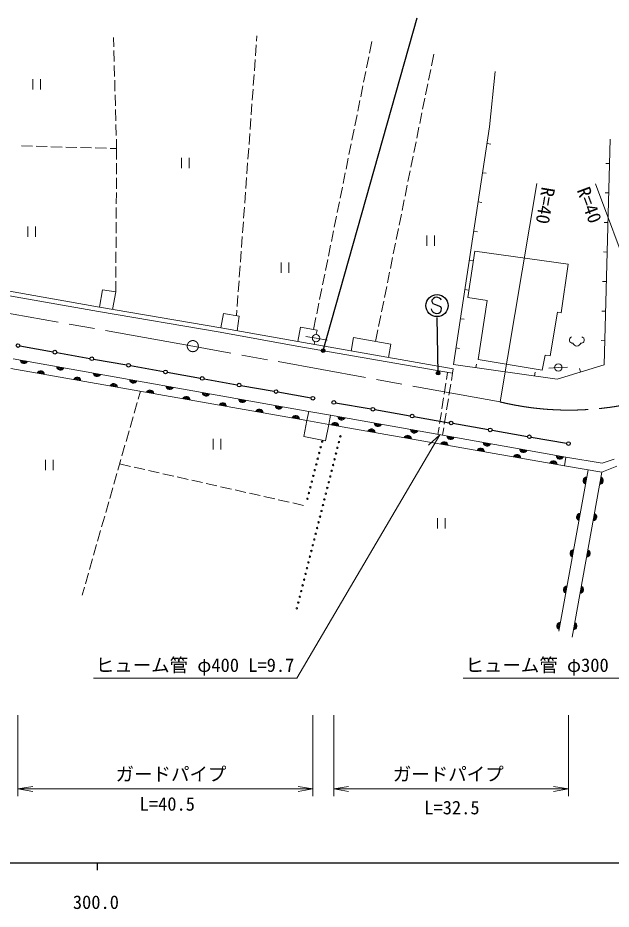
# Model space of a CAD drawing. Units: millimetres, scale not verified. Extents: x 40000 to 680000, y 20000 to 380000.
# Drawn here: x 357288 to 437532, y 198715 to 319382 of the extents above; entities that cross this region are included whole.
import ezdxf
from ezdxf.enums import TextEntityAlignment as Align

# ---------------------------------------------------------------- set-up
doc = ezdxf.new("R2010")
doc.units = ezdxf.units.MM
doc.header["$LTSCALE"] = 1000
doc.header["$PDMODE"] = 32
doc.header["$PDSIZE"] = 500
doc.linetypes.add('CHAIN', pattern=[18.5, 12, -1.5, 3.5, -1.5])
for name, color, linetype, lineweight in [('M-BMK', 2, 'CHAIN', 13), ('M-STR-HTXT', 7, 'Continuous', 13), ('M-STR-STRC', 7, 'Continuous', 25), ('M-TTL-BAND', 7, 'Continuous', 25), ('M-WORK', 1, 'Continuous', 13)]:
    doc.layers.add(name, color=color, linetype=linetype, lineweight=lineweight)
doc.styles.add('ＭＳ ゴシック', font='')
doc.styles.get('ＭＳ ゴシック').set_extended_font_data('MS Gothic')

# ---------------------------------------------------------------- blocks, each defined once
blk = doc.blocks.new('open_arrow')
at = {"color": 0, "linetype": 'Continuous', "lineweight": -2}
blk.add_lwpolyline([(7.5, 1.25), (0, 0), (7.5, -1.25)], dxfattribs=at)

msp = doc.modelspace()

# ---------------------------------------------------------------- linework, layer by layer
at = {"layer": 'M-BMK'}
for p, q in [((380951, 274937), (282501, 292474)), ((422516, 267380), (380951, 274937))]:
    msp.add_line(p, q, dxfattribs=at)
msp.add_circle((380951, 274937), 750, dxfattribs=at)
msp.add_arc((431853, 306275), 40000, 256.5013, 290.50654, dxfattribs=at)
at = {"layer": 'M-STR-HTXT'}
for p, q in [((422516, 267380), (427498, 296963)), ((445866, 268809), (435401, 296925)), ((414359, 262943), (412828, 261523)), ((357308, 225000), (357308, 214000)), ((397190, 225000), (397190, 214000)), ((400027, 225000), (400027, 214000)), ((431756, 225000), (431756, 214000)), ((357308, 215000), (397190, 215000)), ((400027, 215000), (431756, 215000))]:
    msp.add_line(p, q, dxfattribs=at)
for points in [[(464000, 270500), (445000, 230000), (417500, 230000)], [(414359, 262943), (395000, 230000), (367500, 230000)]]:
    msp.add_lwpolyline(points, dxfattribs=at)
at = {"layer": 'M-STR-STRC'}
for p, q in [((398580, 274332), (411300, 319382)), ((413300, 281155), (413276, 280985)), ((413493, 281364), (413300, 281155)), ((413689, 281503), (413493, 281364)), ((413938, 281554), (413689, 281503)), ((414112, 281529), (413938, 281554)), ((414329, 281421), (414112, 281529)), ((414493, 281309), (414329, 281421)), ((414545, 281142), (414493, 281309)), ((413281, 279823), (413223, 279988)), ((413276, 280985), (413405, 280712)), ((413405, 280712), (413632, 280602)), ((413632, 280602), (414431, 280320)), ((414431, 280320), (414551, 280061)), ((414551, 280061), (414507, 279720)), ((413408, 279556), (413281, 279823)), ((413563, 279446), (413408, 279556)), ((413782, 279334), (413563, 279446)), ((413963, 279309), (413782, 279334)), ((414214, 279352), (413963, 279309)), ((414126, 271295), (413979, 278821)), ((414401, 279496), (414214, 279352)), ((414507, 279720), (414401, 279496)), ((357554, 274969), (362047, 274166)), ((362540, 274078), (367033, 273276)), ((367525, 273188), (372018, 272386)), ((372510, 272298), (377003, 271495)), ((377495, 271407), (381988, 270605)), ((382480, 270517), (386973, 269714)), ((387465, 269627), (391958, 268824)), ((392451, 268736), (396943, 267934)), ((400273, 267277), (405069, 266434)), ((405561, 266348), (410357, 265505)), ((410849, 265419), (415645, 264576)), ((416138, 264490), (420933, 263647)), ((421426, 263561), (426222, 262718)), ((426714, 262632), (431510, 261789))]:
    msp.add_line(p, q, dxfattribs=at)
for centre, radius in [((413987, 280427), 1500), ((357308, 275013), 250), ((362294, 274122), 250), ((398580, 274332), 250), ((398580, 274332), 200), ((398580, 274332), 150), ((398580, 274332), 100), ((398580, 274332), 50), ((398580, 274332), 20), ((367279, 273232), 250), ((372264, 272342), 250), ((377249, 271451), 250), ((414126, 271295), 250), ((382234, 270561), 250), ((414126, 271295), 200), ((414126, 271295), 150), ((414126, 271295), 100), ((414126, 271295), 50), ((414126, 271295), 20), ((387219, 269671), 250), ((392204, 268780), 250), ((397190, 267890), 250), ((400027, 267320), 250), ((405315, 266391), 250), ((410603, 265462), 250), ((415891, 264533), 250), ((421180, 263604), 250), ((426468, 262675), 250), ((431756, 261746), 250)]:
    msp.add_circle(centre, radius, dxfattribs=at)
for p in [(398580, 274332), (414126, 271295)]:
    msp.add_point(p, dxfattribs=at)
at = {"layer": 'M-TTL-BAND'}
for p, q in [((40000, 205000), (579000, 205000)), ((368000, 205000), (368000, 204000))]:
    msp.add_line(p, q, dxfattribs=at)
at = {"layer": 'M-WORK'}
for p, q in [((370257, 315447), (370221, 316720)), ((389573, 316211), (389628, 316959)), ((404854, 314581), (405181, 316194)), ((370314, 313448), (370271, 314947)), ((389427, 314216), (389536, 315712)), ((404457, 312621), (404755, 314091)), ((413543, 314440), (413230, 312896)), ((370370, 311449), (370328, 312948)), ((389281, 312222), (389390, 313718)), ((389135, 310227), (389245, 311723)), ((404060, 310660), (404358, 312131)), ((413131, 312406), (412833, 310936)), ((421094, 304608), (421867, 312125)), ((359317, 311087), (359317, 309687)), ((360367, 309687), (360367, 311087)), ((370427, 309449), (370384, 310949)), ((403663, 308700), (403961, 310170)), ((412734, 310446), (412436, 308976)), ((370483, 307450), (370441, 308950)), ((388989, 308232), (389099, 309728)), ((388843, 306238), (388953, 307734)), ((403266, 306740), (403564, 308210)), ((412336, 308486), (412039, 307016)), ((370540, 305451), (370497, 306950)), ((411939, 306526), (411642, 305056)), ((388697, 304243), (388807, 305739)), ((402869, 304780), (403167, 306250)), ((370596, 303452), (370554, 304951)), ((402472, 302820), (402770, 304290)), ((411542, 304565), (411244, 303095)), ((370646, 301679), (370610, 302952)), ((388552, 302248), (388661, 303744)), ((357769, 302051), (359268, 302007)), ((359768, 301993), (361267, 301950)), ((361767, 301935), (363267, 301892)), ((363766, 301878), (365266, 301834)), ((365765, 301820), (367265, 301777)), ((367765, 301762), (369264, 301719)), ((369764, 301705), (370646, 301679)), ((370637, 300223), (370646, 301679)), ((388406, 300254), (388515, 301750)), ((402075, 300859), (402373, 302330)), ((411145, 302605), (410847, 301135)), ((420753, 302370), (421247, 302295)), ((410748, 300645), (410450, 299175)), ((370625, 298223), (370634, 299723)), ((379413, 300433), (379413, 299033)), ((380463, 299033), (380463, 300433)), ((388260, 298259), (388369, 299755)), ((401678, 298899), (401976, 300369)), ((437319, 299667), (436819, 299680)), ((401281, 296939), (401579, 298409)), ((410351, 298685), (410053, 297215)), ((420150, 298416), (420645, 298341)), ((370613, 296223), (370622, 297723)), ((388114, 296264), (388223, 297760)), ((370601, 294223), (370610, 295723)), ((387968, 294270), (388077, 295766)), ((400884, 294979), (401182, 296449)), ((409954, 296725), (409656, 295255)), ((437209, 295668), (436709, 295682)), ((400487, 293019), (400785, 294489)), ((409557, 294765), (409259, 293294)), ((419547, 294462), (420042, 294386)), ((370589, 292223), (370598, 293723)), ((387822, 292275), (387932, 293771)), ((400090, 291058), (400388, 292529)), ((409160, 292804), (408862, 291334)), ((358643, 291127), (358643, 289727)), ((359693, 289727), (359693, 291127)), ((370577, 290223), (370586, 291723)), ((387676, 290280), (387786, 291776)), ((408763, 290844), (408465, 289374)), ((437100, 291670), (436600, 291683)), ((370565, 288223), (370574, 289723)), ((387530, 288286), (387640, 289782)), ((399693, 289098), (399991, 290568)), ((412590, 289913), (412590, 288513)), ((413640, 288513), (413640, 289913)), ((418945, 290507), (419439, 290432)), ((399296, 287138), (399594, 288608)), ((408366, 288884), (408068, 287414)), ((370553, 286223), (370562, 287723)), ((387385, 286291), (387494, 287787)), ((418150, 281536), (419074, 287815)), ((419074, 287815), (431719, 286039)), ((436990, 287671), (436491, 287685)), ((392899, 286271), (392899, 284871)), ((393949, 284871), (393949, 286271)), ((398899, 285178), (399197, 286648)), ((407969, 286924), (407671, 285454)), ((418342, 286553), (418836, 286478)), ((431719, 286039), (430774, 279449)), ((370540, 284223), (370549, 285723)), ((387239, 284296), (387348, 285792)), ((407571, 284964), (407274, 283494)), ((342771, 284148), (368211, 279614)), ((342876, 284738), (368313, 280205)), ((370529, 282266), (370537, 283723)), ((387093, 282302), (387202, 283798)), ((398502, 283218), (398800, 284688)), ((436881, 283673), (436381, 283686)), ((368313, 280205), (368735, 282550)), ((368735, 282550), (370529, 282266)), ((398105, 281257), (398403, 282728)), ((407174, 283003), (406877, 281533)), ((417739, 282599), (418233, 282523)), ((370529, 282266), (370099, 279901)), ((386947, 280307), (387056, 281803)), ((420761, 281128), (418150, 281536)), ((368313, 280205), (384754, 277409)), ((397708, 279297), (398006, 280767)), ((406777, 281043), (406480, 279573)), ((419567, 273127), (420761, 281128)), ((368211, 279614), (384650, 276818)), ((384754, 277409), (385110, 279353)), ((385110, 279353), (387223, 278998)), ((386856, 279060), (386910, 279808)), ((387223, 278998), (386945, 277015)), ((397282, 277194), (397609, 278807)), ((406380, 279083), (406082, 277613)), ((430258, 279538), (429282, 273624)), ((430774, 279449), (430258, 279538)), ((436772, 279674), (436272, 279688)), ((417136, 278644), (417631, 278569)), ((384650, 276818), (395036, 274952)), ((384754, 277409), (395141, 275543)), ((395141, 275543), (395504, 277488)), ((395504, 277488), (397760, 277115)), ((397760, 277115), (397653, 276547)), ((405983, 277123), (405670, 275579)), ((395141, 275543), (416182, 271864)), ((396232, 276227), (397618, 276014)), ((397440, 275570), (397385, 275150)), ((397618, 276014), (399110, 275766)), ((402392, 274275), (402684, 276094)), ((402684, 276094), (407728, 275224)), ((407728, 275224), (407440, 273392)), ((436662, 275676), (436162, 275689)), ((395036, 274952), (416078, 271273)), ((416533, 274690), (417028, 274615)), ((356640, 273231), (396641, 266078)), ((428198, 271688), (419567, 273127)), ((428625, 273730), (428198, 271688)), ((429282, 273624), (428625, 273730)), ((396356, 264888), (356360, 271908)), ((416182, 271864), (416078, 271273)), ((419251, 272023), (419321, 272518)), ((423212, 271467), (423282, 271962)), ((429121, 271973), (430382, 272044)), ((430382, 272044), (431626, 272097)), ((433402, 271440), (433257, 271919)), ((415265, 270399), (415420, 271388)), ((416078, 271273), (415919, 270284)), ((427173, 270911), (427243, 271406)), ((414955, 268423), (415187, 269905)), ((415839, 269790), (415600, 268309)), ((373867, 268835), (373565, 267780)), ((414646, 266448), (414878, 267929)), ((373428, 267299), (373016, 265857)), ((415520, 267816), (415281, 266335)), ((396356, 264888), (396641, 266078)), ((396641, 266078), (399570, 265594)), ((399570, 265594), (399328, 264349)), ((399570, 265594), (431401, 259889)), ((414336, 264472), (414568, 265954)), ((415202, 265841), (414963, 264361)), ((372878, 265376), (372466, 263933)), ((395982, 262720), (396356, 264888)), ((396356, 264888), (399328, 264349)), ((399328, 264349), (398913, 262133)), ((431224, 258752), (399328, 264349)), ((372329, 263453), (371917, 262010)), ((414104, 262989), (414259, 263978)), ((414883, 263867), (414723, 262878)), ((383695, 262366), (383695, 260966)), ((384745, 260966), (384745, 262366)), ((398913, 262133), (395982, 262720)), ((371779, 261530), (371367, 260087)), ((361037, 259534), (361037, 258134)), ((362087, 258134), (362087, 259534)), ((371230, 259607), (370818, 258164)), ((431224, 258752), (431401, 259889)), ((431401, 259889), (436322, 259085)), ((436322, 259085), (437955, 259655)), ((371052, 258985), (372513, 258656)), ((373001, 258546), (374464, 258216)), ((436287, 257895), (431224, 258752)), ((438302, 258666), (436287, 257895)), ((370680, 257684), (370268, 256241)), ((374952, 258106), (376415, 257777)), ((376903, 257667), (378366, 257337)), ((378854, 257227), (380318, 256898)), ((434413, 258212), (430451, 236336)), ((432249, 235556), (436287, 257895)), ((380805, 256788), (382269, 256458)), ((382756, 256348), (384220, 256018)), ((384708, 255909), (386171, 255579)), ((370131, 255761), (369719, 254318)), ((386659, 255469), (388122, 255139)), ((388610, 255029), (390073, 254700)), ((369581, 253837), (369169, 252395)), ((390561, 254590), (392024, 254260)), ((392512, 254150), (393975, 253821)), ((394463, 253711), (395924, 253382)), ((369032, 251914), (368620, 250472)), ((414040, 251644), (414040, 250244)), ((415090, 250244), (415090, 251644)), ((368483, 249991), (368070, 248549)), ((367933, 248068), (367521, 246626)), ((367384, 246145), (366972, 244703)), ((366834, 244222), (366422, 242780)), ((366285, 242299), (365983, 241243))]:
    msp.add_line(p, q, dxfattribs=at)
msp.add_lwpolyline([(437408, 302943), (436572, 272399), (430232, 270481), (416192, 272453), (421094, 304608)], dxfattribs=at)
for centre, radius in [((397618, 276014), 500), ((430382, 272044), 500), ((398445, 262023), 100), ((400709, 261943), 100), ((400905, 262719), 100), ((398246, 261248), 100), ((400513, 261168), 100), ((397848, 259699), 100), ((398047, 260474), 100), ((400121, 259616), 100), ((400317, 260392), 100), ((397450, 258149), 100), ((397649, 258924), 100), ((399925, 258841), 100), ((397251, 257374), 100), ((399533, 257290), 100), ((399729, 258065), 100), ((396853, 255824), 100), ((397052, 256599), 100), ((399141, 255738), 100), ((399337, 256514), 100), ((396654, 255050), 100), ((398945, 254963), 100), ((396455, 254275), 100), ((398553, 253411), 100), ((398749, 254187), 100), ((398357, 252636), 100), ((397964, 251085), 100), ((398161, 251860), 100), ((397768, 250309), 100), ((397376, 248758), 100), ((397572, 249533), 100), ((397180, 247982), 100), ((396788, 246431), 100), ((396984, 247207), 100), ((396396, 244880), 100), ((396592, 245655), 100), ((396200, 244104), 100), ((395808, 242553), 100), ((396004, 243328), 100), ((395612, 241777), 100), ((395220, 240226), 100), ((395416, 241002), 100), ((395024, 239450), 100)]:
    msp.add_circle(centre, radius, dxfattribs=at)
for centre, radius, start, end in [((432304, 275770), 429, 108.61837, 276.79955), ((432888, 275504), 557, 196.71995, 343.28005), ((433475, 275763), 423, 262.70793, 77.42011), ((358136, 273078), 512, 182.54185, 337.18108), ((358136, 273078), 410, 185.78714, 333.93578), ((358136, 273078), 308, 191.32159, 328.40133), ((358136, 273078), 205, 203.14485, 316.57807), ((360387, 271087), 512, 2.72575, 157.36498), ((363058, 272198), 512, 182.54185, 337.18108), ((363058, 272198), 410, 185.78714, 333.93578), ((363058, 272198), 308, 191.32159, 328.40133), ((363058, 272198), 205, 203.14485, 316.57807), ((360387, 271087), 410, 5.97105, 154.11969), ((360387, 271087), 308, 11.5055, 148.58524), ((360387, 271087), 205, 23.32876, 136.76198), ((365311, 270223), 512, 2.72575, 157.36498), ((365311, 270223), 410, 5.97105, 154.11969), ((365311, 270223), 308, 11.5055, 148.58524), ((365311, 270223), 205, 23.32876, 136.76198), ((367980, 271318), 512, 182.54185, 337.18108), ((367980, 271318), 410, 185.78714, 333.93578), ((367980, 271318), 308, 191.32159, 328.40133), ((367980, 271318), 205, 203.14485, 316.57807), ((372902, 270437), 512, 182.54185, 337.18108), ((372902, 270437), 410, 185.78714, 333.93578), ((372902, 270437), 308, 191.32159, 328.40133), ((372902, 270437), 205, 203.14485, 316.57807), ((370236, 269358), 512, 2.72575, 157.36498), ((370236, 269358), 410, 5.97105, 154.11969), ((370236, 269358), 308, 11.5055, 148.58524), ((370236, 269358), 205, 23.32876, 136.76198), ((377824, 269557), 512, 182.54185, 337.18108), ((377824, 269557), 410, 185.78714, 333.93578), ((377824, 269557), 308, 191.32159, 328.40133), ((377824, 269557), 205, 203.14485, 316.57807), ((375161, 268494), 512, 2.72575, 157.36498), ((375161, 268494), 410, 5.97105, 154.11969), ((375161, 268494), 308, 11.5055, 148.58524), ((375161, 268494), 205, 23.32876, 136.76198), ((380085, 267630), 512, 2.72575, 157.36498), ((380085, 267630), 410, 5.97105, 154.11969), ((380085, 267630), 308, 11.5055, 148.58524), ((382746, 268677), 512, 182.54185, 337.18108), ((382746, 268677), 410, 185.78714, 333.93578), ((382746, 268677), 308, 191.32159, 328.40133), ((382746, 268677), 205, 203.14485, 316.57807), ((380085, 267630), 205, 23.32876, 136.76198), ((385010, 266765), 512, 2.72575, 157.36498), ((385010, 266765), 410, 5.97105, 154.11969), ((385010, 266765), 308, 11.5055, 148.58524), ((385010, 266765), 205, 23.32876, 136.76198), ((387668, 267797), 512, 182.54185, 337.18108), ((387668, 267797), 410, 185.78714, 333.93578), ((387668, 267797), 308, 191.32159, 328.40133), ((387668, 267797), 205, 203.14485, 316.57807), ((392589, 266917), 512, 182.54185, 337.18108), ((392589, 266917), 410, 185.78714, 333.93578), ((392589, 266917), 308, 191.32159, 328.40133), ((392589, 266917), 205, 203.14485, 316.57807), ((389935, 265901), 512, 2.72575, 157.36498), ((389935, 265901), 410, 5.97105, 154.11969), ((389935, 265901), 308, 11.5055, 148.58524), ((389935, 265901), 205, 23.32876, 136.76198), ((394860, 265037), 512, 2.72575, 157.36498), ((394860, 265037), 410, 5.97105, 154.11969), ((394860, 265037), 308, 11.5055, 148.58524), ((394860, 265037), 205, 23.32876, 136.76198), ((400178, 264086), 512, 2.72663, 157.36587), ((400178, 264086), 410, 5.97193, 154.12057), ((400178, 264086), 308, 11.50638, 148.58612), ((400178, 264086), 205, 23.32964, 136.76286), ((401066, 265440), 512, 182.51837, 337.15761), ((401066, 265440), 410, 185.76367, 333.91231), ((401066, 265440), 308, 191.29812, 328.37786), ((401066, 265440), 205, 203.12138, 316.5546), ((405988, 264558), 512, 182.51837, 337.15761), ((405988, 264558), 410, 185.76367, 333.91231), ((405988, 264558), 308, 191.29812, 328.37786), ((405988, 264558), 205, 203.12138, 316.5546), ((405103, 263222), 512, 2.72663, 157.36587), ((405103, 263222), 410, 5.97193, 154.12057), ((405103, 263222), 308, 11.50638, 148.58612), ((405103, 263222), 205, 23.32964, 136.76286), ((410909, 263676), 512, 182.51837, 337.15761), ((410909, 263676), 410, 185.76367, 333.91231), ((410909, 263676), 308, 191.29812, 328.37786), ((410909, 263676), 205, 203.12138, 316.5546), ((410028, 262357), 512, 2.72663, 157.36587), ((410028, 262357), 410, 5.97193, 154.12057), ((410028, 262357), 308, 11.50638, 148.58612), ((410028, 262357), 205, 23.32964, 136.76286), ((414953, 261493), 512, 2.72663, 157.36587), ((414953, 261493), 410, 5.97193, 154.12057), ((415831, 262794), 512, 182.51837, 337.15761), ((415831, 262794), 410, 185.76367, 333.91231), ((415831, 262794), 308, 191.29812, 328.37786), ((415831, 262794), 205, 203.12138, 316.5546), ((420753, 261912), 512, 182.51837, 337.15761), ((420753, 261912), 410, 185.76367, 333.91231), ((420753, 261912), 308, 191.29812, 328.37786), ((414953, 261493), 308, 11.50638, 148.58612), ((414953, 261493), 205, 23.32964, 136.76286), ((419877, 260629), 512, 2.72663, 157.36587), ((419877, 260629), 410, 5.97193, 154.12057), ((419877, 260629), 308, 11.50638, 148.58612), ((419877, 260629), 205, 23.32964, 136.76286), ((420753, 261912), 205, 203.12138, 316.5546), ((425674, 261029), 512, 182.51837, 337.15761), ((425674, 261029), 410, 185.76367, 333.91231), ((425674, 261029), 308, 191.29812, 328.37786), ((425674, 261029), 205, 203.12138, 316.5546), ((424802, 259765), 512, 2.72663, 157.36587), ((424802, 259765), 410, 5.97193, 154.12057), ((424802, 259765), 308, 11.50638, 148.58612), ((424802, 259765), 205, 23.32964, 136.76286), ((430596, 260147), 512, 182.51837, 337.15761), ((430596, 260147), 410, 185.76367, 333.91231), ((430596, 260147), 308, 191.29812, 328.37786), ((430596, 260147), 205, 203.12138, 316.5546), ((429727, 258900), 512, 2.72663, 157.36587), ((429727, 258900), 410, 5.97193, 154.12057), ((429727, 258900), 308, 11.50638, 148.58612), ((429727, 258900), 205, 23.32964, 136.76286), ((434257, 256716), 512, 92.41428, 247.05352), ((434257, 256716), 410, 95.65958, 243.80822), ((435963, 256734), 512, 272.43493, 67.07416), ((435963, 256734), 410, 275.68022, 63.82886), ((434257, 256716), 308, 101.19403, 238.27377), ((434257, 256716), 205, 113.01729, 226.45051), ((435963, 256734), 308, 281.21467, 58.29442), ((435963, 256734), 205, 293.03793, 46.47115), ((433365, 251796), 512, 92.41428, 247.05352), ((433365, 251796), 410, 95.65958, 243.80822), ((435073, 251813), 512, 272.43493, 67.07416), ((433365, 251796), 308, 101.19403, 238.27377), ((433365, 251796), 205, 113.01729, 226.45051), ((435073, 251813), 410, 275.68022, 63.82886), ((435073, 251813), 308, 281.21467, 58.29442), ((435073, 251813), 205, 293.03793, 46.47115), ((432474, 246876), 512, 92.41428, 247.05352), ((432474, 246876), 410, 95.65958, 243.80822), ((432474, 246876), 308, 101.19403, 238.27377), ((432474, 246876), 205, 113.01729, 226.45051), ((434184, 246893), 512, 272.43493, 67.07416), ((434184, 246893), 410, 275.68022, 63.82886), ((434184, 246893), 308, 281.21467, 58.29442), ((434184, 246893), 205, 293.03793, 46.47115), ((431583, 241956), 512, 92.41428, 247.05352), ((431583, 241956), 410, 95.65958, 243.80822), ((431583, 241956), 308, 101.19403, 238.27377), ((431583, 241956), 205, 113.01729, 226.45051), ((433295, 241973), 512, 272.43493, 67.07416), ((433295, 241973), 410, 275.68022, 63.82886), ((433295, 241973), 308, 281.21467, 58.29442), ((433295, 241973), 205, 293.03793, 46.47115), ((430692, 237036), 512, 92.41428, 247.05352), ((430692, 237036), 410, 95.65958, 243.80822), ((430692, 237036), 308, 101.19403, 238.27377), ((430692, 237036), 205, 113.01729, 226.45051), ((432405, 237053), 512, 272.43493, 67.07416), ((432405, 237053), 410, 275.68022, 63.82886), ((432405, 237053), 308, 281.21467, 58.29442), ((432405, 237053), 205, 293.03793, 46.47115)]:
    msp.add_arc(centre, radius, start, end, dxfattribs=at)

# ---------------------------------------------------------------- block references
at = {"layer": 'M-STR-HTXT', "xscale": 267, "yscale": 267}
for p in [(357308, 215000), (400027, 215000)]:
    msp.add_blockref('open_arrow', p, dxfattribs=at)
at = {"layer": 'M-STR-HTXT', "xscale": 267, "yscale": 267, "rotation": 180}
for p in [(397190, 215000), (431756, 215000)]:
    msp.add_blockref('open_arrow', p, dxfattribs=at)

# ---------------------------------------------------------------- texts
at = {"layer": 'M-STR-HTXT', "style": 'ＭＳ ゴシック'}
for rotation, p in [(260.442, (428640, 293962)), (290.415, (434594, 294041))]:
    msp.add_text('R=40', height=1833, rotation=rotation, dxfattribs=at).set_placement(p, align=Align.MIDDLE_CENTER)
for s, p in [('ヒューム管 φ400 L=9.7', (381250, 231750)), ('ヒューム管 φ300 L=9.3', (431250, 231750)), ('ガードパイプ', (378000, 217000)), ('ガードパイプ', (415500, 217000))]:
    msp.add_text(s, height=1833, dxfattribs=at).set_placement(p, align=Align.MIDDLE_CENTER)
for s, p in [('L=40.5', (377500, 211500)), ('L=32.5', (416000, 211000))]:
    msp.add_text(s, height=1833, dxfattribs=at).set_placement(p, align=Align.BOTTOM_CENTER)
at = {"layer": 'M-TTL-BAND', "style": 'ＭＳ ゴシック'}
msp.add_text('300.0', height=1833, dxfattribs=at).set_placement((367844, 198195), align=Align.BOTTOM_CENTER)

doc.saveas('drawing.dxf')
